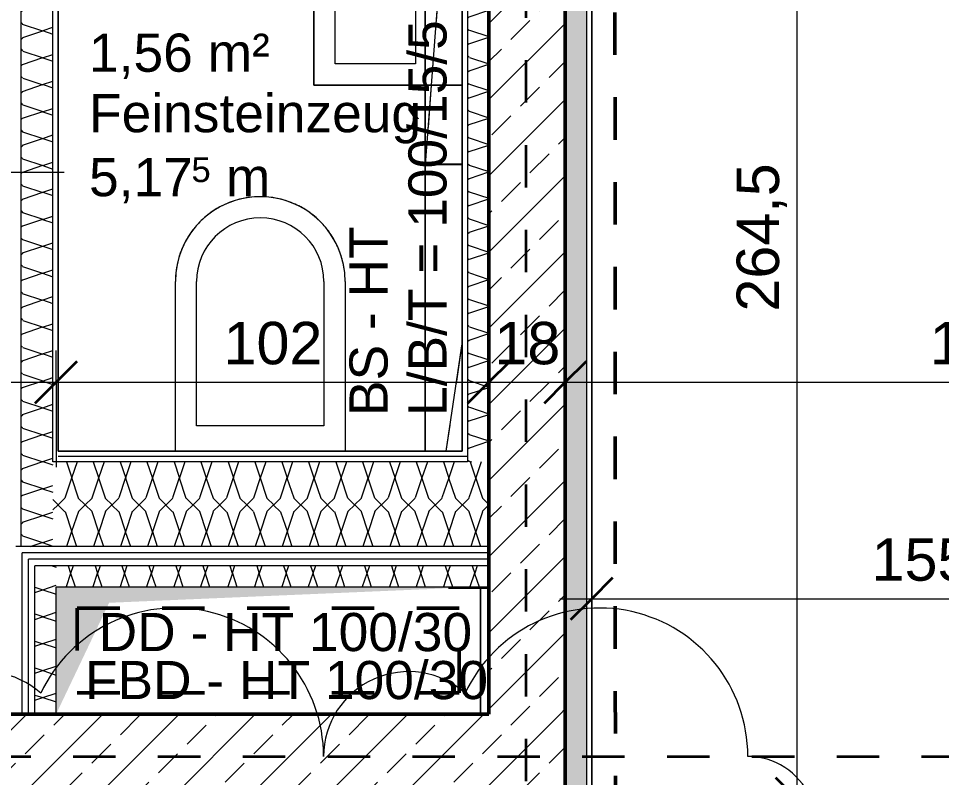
# Model space of a CAD drawing. Header units: metres. Extents: x -67.4 to -27.2, y 43.9 to 89.6.
# Drawn here: x -48.172 to -45.997, y 60.179 to 61.969 of the extents above; entities that cross this region are included whole.
import ezdxf

# ---------------------------------------------------------------- set-up
doc = ezdxf.new("R2010")
doc.units = ezdxf.units.M
doc.linetypes.add('Strich Punkt Mittel', pattern=[0.015875, 0.00635, -0.004763, 0, -0.004763])
doc.linetypes.add('Verdeckt', pattern=[0.003, 0.002, -0.001])
for name, color, linetype, lineweight in [('A-DETL-GENF_', 92, 'Continuous', 13), ('A-DETL-MBND', 5, 'Continuous', 5), ('A_2D', 7, 'Continuous', 13), ('A_Bemassung-50_', 4, 'Continuous', 9), ('A_Bemassung_', 4, 'Continuous', 9), ('A_Beschriftung_', 7, 'Continuous', 9), ('A_Bodenschlitz', 7, 'Continuous', 5), ('A_Bodenschlitz_Projektion', 8, 'Verdeckt', 5), ('A_Brandabschnitte', 30, 'Verdeckt', 50), ('A_Decken', 8, 'Continuous', 13), ('A_Durchbruch_', 7, 'Continuous', 5), ('A_Raeume_', 7, 'Continuous', 5), ('A_Raeume_Beschriftung_', 7, 'Continuous', 9), ('A_Raster_', 1, 'Continuous', 9), ('A_Sanitaer', 3, 'Continuous', 13), ('A_Waende', 7, 'Continuous', 13), ('G-ANNO-REVC_', 71, 'Continuous', 9)]:
    doc.layers.add(name, color=color, linetype=linetype, lineweight=lineweight)
doc.styles.add('Arial_2', font='arial.ttf', dxfattribs={"height": 0.09})
doc.styles.add('Arial_3', font='arial.ttf', dxfattribs={"height": 0.05849})
doc.styles.add('Arial_5', font='arial.ttf', dxfattribs={"height": 0.1})
doc.dimstyles.new('WGA-Bemaßung_2', dxfattribs={"dimscale": 0.3048, "dimtxt": 0.102026, "dimasz": 0.328084, "dimexe": 0.246063, "dimexo": 0.0625, "dimgap": 0.04101, "dimtad": 1, "dimdec": 1, "dimlfac": 100, "dimrnd": 0.5, "dimdsep": 46, "dimtxsty": 'Arial_5', "dimblk1": 'OBLIQUE', "dimblk2": 'OBLIQUE', "dimsah": 1, "dimcen": 0.09, "dimdle": 0.246063, "dimazin": 2, "dimtfac": 1, "dimtdec": 4, "dimtix": 1, "dimtmove": 2, "dimatfit": 3, "dimfxl": 0.656168, "dimfxlon": 1, "dimtvp": 1, "dimtolj": 1, "dimtzin": 0, "dimarcsym": 2})
doc.dimstyles.new('WGA-Bemaßung_4', dxfattribs={"dimscale": 0.3048, "dimtxt": 0.102026, "dimasz": 0.328084, "dimexe": 0.246063, "dimexo": 0.0625, "dimgap": 0.04101, "dimtad": 1, "dimdec": 1, "dimlfac": 100, "dimrnd": 0.5, "dimdsep": 46, "dimtxsty": 'Arial_5', "dimblk1": 'OBLIQUE', "dimblk2": 'OBLIQUE', "dimsah": 1, "dimcen": 0.09, "dimdle": 0.246063, "dimazin": 2, "dimtfac": 1, "dimtdec": 4, "dimtix": 1, "dimtmove": 0, "dimatfit": 3, "dimfxl": 0.656168, "dimfxlon": 1, "dimtvp": 1, "dimtolj": 1, "dimtzin": 0, "dimarcsym": 2})
pattern_1 = [(45, (0, 0), (-0.08980256, 0.08980256), []), (45, (0.0898, 0), (-0.08980256, 0.08980256), [0.0635, -0.03175])]

# ---------------------------------------------------------------- blocks, each defined once
blk = doc.blocks.new('Sani_WC-Wandbasierend - 400x600-V97-263_PP_02OG_BT2')
at = {"layer": 'A_Sanitaer', "lineweight": 5}
for p, q in [((-0.075, -0.5125), (-0.075, -0.1125)), ((-0.075, -0.1125), (0.325, -0.1125)), ((-0.075, -0.5125), (-0.075, -0.1125)), ((0.325, -0.1125), (0.325, -0.5125)), ((0.325, -0.1125), (0.325, -0.5125)), ((-0.025, -0.1725), (0.275, -0.1725)), ((-0.025, -0.5125), (-0.025, -0.1725)), ((0.275, -0.1725), (0.275, -0.5125))]:
    blk.add_line(p, q, dxfattribs=at)
for radius, start, end in [(0.2, 180, 0), (0.2, 180, 195.2197), (0.15, 180, 360), (0.2, 344.7803, 360), (0.2, 195.2197, 200.149), (0.2, 339.851, 344.7803), (0.2, 200.149, 210.5085), (0.2, 332.2044, 339.851), (0.2, 329.4915, 332.0709), (0.2, 210.5085, 216.2662), (0.2, 216.2662, 225.9281), (0.2, 314.0719, 323.7338), (0.2, 323.7338, 329.4915), (0.2, 225.9281, 231.8048), (0.2, 231.8048, 241.6661), (0.2, 298.3339, 308.1952), (0.2, 308.1952, 314.0719), (0.2, 241.6661, 247.1471), (0.2, 292.8529, 298.3339), (0.2, 247.1471, 258.666), (0.2, 258.666, 262.3967), (0.2, 262.3967, 277.6033), (0.2, 277.6033, 281.334), (0.2, 281.334, 292.8529)]:
    blk.add_arc((0.125, -0.5125), radius, start, end, dxfattribs=at)
blk = doc.blocks.new('Symbol_Schatten - Bodendurchbruch_Schatten-10009155-263_PP_02OG_BT2')
at = {"layer": 'A-DETL-MBND'}
for p, q in [((0.5, -0.1499), (0.5, 0.15)), ((0.5, 0.15), (0.5, -0.1499))]:
    blk.add_line(p, q, dxfattribs=at)
blk = doc.blocks.new('Symbol_Schatten - Bodendurchbruch_Schatten-V103-263_PP_02OG_BT2')
at = {"layer": 'A-DETL-GENF_'}
blk.add_hatch(color=256, dxfattribs=at).paths.add_polyline_path([(-0.4999, -0.1499), (-0.375, 0.1125), (0.4995, 0.15), (-0.5, 0.15), (-0.5, -0.1499)])
at = {"layer": 'A_2D'}
blk.add_line((0.5, 0.15), (0.5, -0.1499), dxfattribs=at)
at = {"layer": 'A_Durchbruch_'}
blk.add_line((0.5, -0.1499), (0.5, 0.15), dxfattribs=at)
blk = doc.blocks.new('Sani_Handwaschbecken_Wandbasiert_eckig - 450 x 350-V104-263_PP_02OG_BT2')
at = {"layer": 'A_Sanitaer', "lineweight": 5}
for p, q in [((0.3476, 0.3813), (-0.1024, 0.3813)), ((-0.1024, 0.3813), (-0.1024, 0.0313)), ((-0.1024, 0.0313), (-0.1024, 0.3813)), ((-0.1024, 0.3813), (0.3476, 0.3813)), ((0.3476, 0.0313), (0.3476, 0.3813)), ((0.3476, 0.3813), (0.3476, 0.0313)), ((-0.0524, 0.1413), (-0.0524, 0.3313)), ((-0.0524, 0.3313), (0.2976, 0.3313)), ((0.2976, 0.3313), (0.2976, 0.1413)), ((0.2976, 0.1413), (-0.0524, 0.1413))]:
    blk.add_line(p, q, dxfattribs=at)
blk.add_circle((0.1226, 0.2413), 0.03, dxfattribs=at)
blk = doc.blocks.new('Allg_BS - HKLS-10236643-263_PP_02OG_BT2')
at = {"layer": 'A_Bodenschlitz'}
for p, q in [((0.5006, 0.0478), (0.5006, 0.1433)), ((0.5006, 0.0478), (0.5006, 0.1433)), ((-0.4994, 0.0808), (-0.4994, -0.0065)), ((-0.4994, 0.0808), (-0.4994, -0.0065)), ((-0.0814, 0.0808), (0.1774, 0.042)), ((-0.0814, 0.0808), (0.1774, 0.042)), ((-0.4994, -0.0065), (0.1774, -0.0065)), ((-0.4994, -0.0065), (0.1774, -0.0065))]:
    blk.add_line(p, q, dxfattribs=at)
at = {"layer": 'A_Bodenschlitz_Projektion'}
for p, q in [((0.5006, 0.0478), (0.5006, 0.1433)), ((-0.4994, 0.0808), (-0.4994, -0.0065)), ((-0.0814, 0.0808), (0.1774, 0.042)), ((-0.4994, -0.0065), (0.1774, -0.0065))]:
    blk.add_line(p, q, dxfattribs=at)
blk = doc.blocks.new('Allg_BS - HKLS-10236647-263_PP_02OG_BT2')
at = {"layer": 'A_Bodenschlitz'}
for p, q in [((-1.0003, 0.1435), (-0.0574, 0.0728)), ((-0.1473, 0.1435), (-1.0003, 0.1435)), ((-1.0003, 0.1435), (-1.0003, -0.0065)), ((-1.0003, 0.1434), (-1.0003, 0.1282)), ((-0.9997, 0.1434), (-0.7985, 0.1284)), ((-0.0604, 0.0731), (-0.0574, 0.0728)), ((0.0426, 0.0654), (0.3647, 0.0412)), ((0.0426, 0.0654), (0.3647, 0.0412)), ((1.0015, -0.0065), (1.0015, 0.0808)), ((1.0015, -0.0065), (1.0015, 0.0808)), ((0.3647, 0.0412), (0.8147, 0.0075)), ((0.3647, 0.0412), (0.8147, 0.0075)), ((0.8147, 0.0075), (1.0015, -0.0065)), ((0.8147, 0.0075), (1.0015, -0.0065)), ((-1.0003, -0.0065), (0.3647, -0.0065)), ((-0.0603, -0.0065), (0.3647, -0.0065)), ((0.3647, -0.0065), (0.8147, -0.0065)), ((0.3647, -0.0065), (0.8147, -0.0065)), ((0.8147, -0.0065), (1.0015, -0.0065)), ((0.8147, -0.0065), (1.0015, -0.0065))]:
    blk.add_line(p, q, dxfattribs=at)
at = {"layer": 'A_Bodenschlitz_Projektion'}
for p, q in [((-1.0003, 0.1434), (-1.0003, 0.1282)), ((-0.9997, 0.1434), (-0.7985, 0.1284)), ((-0.0604, 0.0731), (-0.0574, 0.0728)), ((0.0426, 0.0654), (0.3647, 0.0412)), ((1.0015, -0.0065), (1.0015, 0.0808)), ((0.3647, 0.0412), (0.8147, 0.0075)), ((0.8147, 0.0075), (1.0015, -0.0065)), ((-0.0603, -0.0065), (0.3647, -0.0065)), ((0.3647, -0.0065), (0.8147, -0.0065)), ((0.8147, -0.0065), (1.0015, -0.0065))]:
    blk.add_line(p, q, dxfattribs=at)
blk = doc.blocks.new('DIMBLOCK458-263_PP_02OG_BT2')
at = {"layer": 'A_Bemassung-50_', "transparency": 16777216}
for p, q in [((-53.9886, 61.1112), (-53.9886, 61.3112)), ((-48.0836, 61.111), (-48.0836, 61.186)), ((-54.0636, 61.1112), (-48.0836, 61.111)), ((-53.9886, 61.1112), (-53.9886, 61.0362)), ((-48.0836, 61.111), (-48.0836, 60.911))]:
    blk.add_line(p, q, dxfattribs=at)
at = {"layer": 'A_Bemassung-50_', "lineweight": 35, "transparency": 16777216}
for p, q in [((-53.9886, 61.1112), (-53.9386, 61.1612)), ((-48.0836, 61.111), (-48.0336, 61.161)), ((-53.9886, 61.1112), (-54.0386, 61.0612)), ((-48.0836, 61.111), (-48.1336, 61.061))]:
    blk.add_line(p, q, dxfattribs=at)
at = {"layer": 'A_Bemassung-50_', "color": 0, "transparency": 16777216, "insert": (-51.2095, 61.2535), "char_height": 0.1, "width": 0.416266, "attachment_point": 1, "rotation": 359.9983, "line_spacing_factor": 0.941778, "style": 'Arial_5'}
blk.add_mtext('590,5', dxfattribs=at)
blk = doc.blocks.new('_Oblique')
at = {"color": 0, "linetype": 'ByBlock', "lineweight": -2}
blk.add_line((-0.5, -0.5), (0.5, 0.5), dxfattribs=at)
blk = doc.blocks.new('DIMBLOCK459-263_PP_02OG_BT2')
at = {"layer": 'A_Bemassung-50_', "transparency": 16777216}
for p, q in [((-47.0636, 61.111), (-47.0636, 61.311)), ((-48.0836, 61.111), (-48.0836, 61.186)), ((-48.0836, 61.111), (-47.0636, 61.111)), ((-48.0836, 61.111), (-48.0836, 60.911)), ((-47.0636, 61.111), (-47.0636, 61.036))]:
    blk.add_line(p, q, dxfattribs=at)
at = {"layer": 'A_Bemassung-50_', "lineweight": 35, "transparency": 16777216}
for p, q in [((-48.0836, 61.111), (-48.0336, 61.161)), ((-47.0636, 61.111), (-47.0136, 61.161)), ((-48.0836, 61.111), (-48.1336, 61.061)), ((-47.0636, 61.111), (-47.1136, 61.061))]:
    blk.add_line(p, q, dxfattribs=at)
at = {"layer": 'A_Bemassung-50_', "color": 0, "transparency": 16777216, "insert": (-47.689, 61.2534), "char_height": 0.1, "width": 0.276883, "attachment_point": 1, "rotation": 359.9983, "line_spacing_factor": 0.941778, "style": 'Arial_5'}
blk.add_mtext('102', dxfattribs=at)
blk = doc.blocks.new('DIMBLOCK460-263_PP_02OG_BT2')
at = {"layer": 'A_Bemassung-50_', "transparency": 16777216}
for p, q in [((-47.0636, 61.111), (-47.0636, 61.311)), ((-46.8836, 61.111), (-46.8836, 61.311)), ((-47.0636, 61.111), (-46.8836, 61.111)), ((-47.0636, 61.111), (-47.0636, 61.036)), ((-46.8836, 61.111), (-46.8836, 61.036))]:
    blk.add_line(p, q, dxfattribs=at)
at = {"layer": 'A_Bemassung-50_', "lineweight": 35, "transparency": 16777216}
for p, q in [((-47.0636, 61.111), (-47.0136, 61.161)), ((-46.8836, 61.111), (-46.8336, 61.161)), ((-47.0636, 61.111), (-47.1136, 61.061)), ((-46.8836, 61.111), (-46.9336, 61.061))]:
    blk.add_line(p, q, dxfattribs=at)
at = {"layer": 'A_Bemassung-50_', "color": 0, "transparency": 16777216, "insert": (-47.0505, 61.2533), "char_height": 0.1, "width": 0.184588, "attachment_point": 1, "rotation": 359.9983, "line_spacing_factor": 0.941778, "style": 'Arial_5'}
blk.add_mtext('18', dxfattribs=at)
blk = doc.blocks.new('DIMBLOCK461-263_PP_02OG_BT2')
at = {"layer": 'A_Bemassung-50_', "transparency": 16777216}
for p, q in [((-46.8836, 61.111), (-46.8836, 61.311)), ((-45.2086, 61.111), (-45.2086, 61.311)), ((-46.8836, 61.111), (-45.2086, 61.111)), ((-46.8836, 61.111), (-46.8836, 61.036)), ((-45.2086, 61.111), (-45.2086, 61.036))]:
    blk.add_line(p, q, dxfattribs=at)
at = {"layer": 'A_Bemassung-50_', "lineweight": 35, "transparency": 16777216}
for p, q in [((-46.8836, 61.111), (-46.8336, 61.161)), ((-45.2086, 61.111), (-45.1586, 61.161)), ((-46.8836, 61.111), (-46.9336, 61.061)), ((-45.2086, 61.111), (-45.2586, 61.061))]:
    blk.add_line(p, q, dxfattribs=at)
at = {"layer": 'A_Bemassung-50_', "color": 0, "transparency": 16777216, "insert": (-46.0243, 61.2533), "char_height": 0.1, "width": 0.416266, "attachment_point": 1, "rotation": 359.9983, "line_spacing_factor": 0.941778, "style": 'Arial_5'}
blk.add_mtext('167,5', dxfattribs=at)
blk = doc.blocks.new('DIMBLOCK487-263_PP_02OG_BT2')
at = {"layer": 'A_Bemassung-50_', "transparency": 16777216}
for p, q in [((-46.8211, 60.6007), (-46.8211, 60.8007)), ((-45.2711, 60.6007), (-45.2711, 60.8007)), ((-46.8961, 60.6007), (-45.2711, 60.6007)), ((-46.8211, 60.6007), (-46.8211, 60.5257)), ((-45.2711, 60.6007), (-45.2711, 60.5257))]:
    blk.add_line(p, q, dxfattribs=at)
at = {"layer": 'A_Bemassung-50_', "lineweight": 35, "transparency": 16777216}
for p, q in [((-46.8211, 60.6007), (-46.7711, 60.6507)), ((-45.2711, 60.6007), (-45.2211, 60.6507)), ((-46.8211, 60.6007), (-46.8711, 60.5507)), ((-45.2711, 60.6007), (-45.3211, 60.5507))]:
    blk.add_line(p, q, dxfattribs=at)
at = {"layer": 'A_Bemassung-50_', "color": 0, "transparency": 16777216, "insert": (-46.1615, 60.743), "char_height": 0.1, "width": 0.276883, "attachment_point": 1, "rotation": 359.9983, "line_spacing_factor": 0.941778, "style": 'Arial_5'}
blk.add_mtext('155', dxfattribs=at)
blk = doc.blocks.new('BS_Wand_Lollipop - links_unten-2026911-263_PP_02OG_BT2')
at = {"layer": 'A_Beschriftung_'}
for p, q in [((-0.00467, 0.001367), (-0.01347, 0.001367)), ((-0.003087, 0), (0.003, 0)), ((-0.00467, -0.001833), (-0.01347, -0.001833))]:
    blk.add_line(p, q, dxfattribs=at)
for centre, start, end in [((-0.01347, -0.000233), 90, 270), ((-0.00467, -0.000233), 270, 90)]:
    blk.add_arc(centre, 0.0016, start, end, dxfattribs=at)
blk = doc.blocks.new('DIMBLOCK507-263_PP_02OG_BT2')
at = {"layer": 'A_Bemassung-50_', "lineweight": 35, "transparency": 16777216}
for p, q in [((-46.3373, 62.7735), (-46.3873, 62.8235)), ((-46.3373, 62.7735), (-46.2873, 62.7235)), ((-46.3373, 60.1286), (-46.3873, 60.1786)), ((-46.3373, 60.1286), (-46.2873, 60.0786))]:
    blk.add_line(p, q, dxfattribs=at)
at = {"layer": 'A_Bemassung-50_', "transparency": 16777216}
for p, q in [((-46.3373, 62.7735), (-46.5373, 62.7735)), ((-46.3373, 62.7735), (-46.3373, 60.1286)), ((-46.3373, 62.7735), (-46.2623, 62.7735)), ((-46.3373, 60.1286), (-46.5373, 60.1286)), ((-46.3373, 60.1286), (-46.2623, 60.1286))]:
    blk.add_line(p, q, dxfattribs=at)
at = {"layer": 'A_Bemassung-50_', "color": 0, "transparency": 16777216, "insert": (-46.4796, 61.2776), "char_height": 0.1, "width": 0.416266, "attachment_point": 1, "rotation": 90, "line_spacing_factor": 0.941778, "style": 'Arial_5'}
blk.add_mtext('264,5', dxfattribs=at)
blk = doc.blocks.new('Family - ___-11884470-263_PP_02OG_BT2')
at = {"layer": 'G-ANNO-REVC_'}
for centre, radius, start, end in [((-21.3504, 74.1621), 0.2, 25.5497, 157.36), ((-20.9351, 73.9889), 0.35, 337.36, 132.1512), ((-20.4275, 73.7772), 0.2, 25.5497, 157.36), ((-20.0121, 73.6039), 0.35, 337.36, 132.1512), ((-19.7507, 73.3215), 0.16, 295.5497, 67.36)]:
    blk.add_arc(centre, radius, start, end, dxfattribs=at)

msp = doc.modelspace()

# ---------------------------------------------------------------- hatches: boundary and pattern name
at = {"layer": 'A_Waende', "lineweight": 5}
h = msp.add_hatch(dxfattribs=at)
h.set_pattern_fill('FP_44', color=250, angle=247.64, style=0, pattern_type=2)
h.set_pattern_definition([(134.998, (-46.82051, 67.881575), (-0.2539954, 0.1270123), [0.02245, -0.15715]), (134.998, (-46.93203, 67.92853), (-0.2539954, 0.1270123), [0.02245, -0.15715]), (134.998, (-46.82064, 67.944345), (-0.2539954, 0.1270123), [0.02245, -0.15715]), (134.998, (-46.93178, 67.99223), (-0.2539954, 0.1270123), [0.02245, -0.15715]), (161.563, (-46.83689, 67.896963), (-0.50799322, 0.12701842), [0.0502, -0.35141]), (161.563, (-46.88427, 67.91321), (-0.50799322, 0.12701842), [0.0502, -0.35141]), (161.563, (-46.83664, 67.960657), (-0.50799322, 0.12701842), [0.0502, -0.35141]), (161.563, (-46.88402, 67.976904), (-0.50799322, 0.12701842), [0.0502, -0.35141]), (224.998, (-46.93197, 67.89715), (0.2540043, 0.1269946), [0.02245, -0.15715]), (224.998, (-46.82064, 67.944345), (0.2540043, 0.1269946), [0.02245, -0.15715]), (224.998, (-46.93172, 67.96084), (0.2540043, 0.1269946), [0.02245, -0.15715]), (224.998, (-46.82132, 68.00842), (0.2540043, 0.1269946), [0.02245, -0.15715]), (198.433, (-46.88427, 67.91321), (0.50800209, 0.12698295), [0.0502, -0.35141]), (198.433, (-46.836574, 67.929272), (0.50800209, 0.12698295), [0.0502, -0.35141]), (198.433, (-46.88402, 67.976904), (0.50800209, 0.12698295), [0.0502, -0.35141]), (198.433, (-46.836705, 67.99204), (0.50800209, 0.12698295), [0.0502, -0.35141])])
h.paths.add_polyline_path([(-46.8336, 60.1286), (-46.8336, 60.1353), (-46.8335, 62.7735), (-46.8835, 62.7735), (-46.8836, 60.1286)])
h.paths.add_polyline_path([(-46.8335, 63.7935), (-46.8333, 72.2314), (-46.8833, 72.2314), (-46.8834, 63.7935)])
h.paths.add_polyline_path([(-46.8332, 73.2514), (-46.8332, 75.6465), (-46.8832, 75.6465), (-46.8832, 73.2514)])
h.paths.add_polyline_path([(-46.8832, 75.634), (-46.8832, 75.634), (-46.8332, 75.634)])
h = msp.add_hatch(dxfattribs=at)
h.set_pattern_fill('FP_4', color=250, style=0, pattern_type=2)
h.set_pattern_definition(pattern_1)
h.paths.add_polyline_path([(-46.8836, 60.3286), (-46.8836, 62.7735), (-47.0635, 62.7735), (-47.0634, 60.3286), (-46.9257, 60.3286)])
h.paths.add_polyline_path([(-46.8835, 63.7935), (-46.8835, 68.9038), (-47.0634, 68.9038), (-47.0634, 63.7935), (-46.9337, 63.7935)])
h = msp.add_hatch(dxfattribs=at)
h.set_pattern_fill('FP_119', color=250, angle=-112.36, style=0, pattern_type=2)
h.set_pattern_definition([(314.998, (-48.17874, 61.65404), (0.253995, -0.127012), [0.02245, -0.15715]), (314.998, (-48.0676, 61.60616), (0.253995, -0.127012), [0.02245, -0.15715]), (314.998, (-48.17899, 61.59035), (0.253995, -0.127012), [0.02245, -0.15715]), (314.998, (-48.06785, 61.54247), (0.2539954, -0.127012), [0.02245, -0.15715]), (341.563, (-48.162745, 61.63773), (0.5079932, -0.1270184), [0.0502, -0.35141]), (341.563, (-48.115363, 61.621484), (0.5079932, -0.1270184), [0.0502, -0.35141]), (341.563, (-48.162994, 61.574037), (0.5079932, -0.1270184), [0.0502, -0.35141]), (341.563, (-48.11523, 61.558715), (0.5079932, -0.1270184), [0.0502, -0.35141]), (44.998, (-48.06767, 61.63755), (-0.254004, -0.126995), [0.02245, -0.15715]), (44.998, (-48.17899, 61.59035), (-0.254004, -0.1269946), [0.02245, -0.15715]), (44.998, (-48.067915, 61.57385), (-0.254004, -0.1269946), [0.02245, -0.15715]), (44.998, (-48.17832, 61.526275), (-0.254004, -0.1269946), [0.02245, -0.15715]), (18.433, (-48.115363, 61.621484), (-0.5080021, -0.126983), [0.0502, -0.35141]), (18.433, (-48.16268, 61.606346), (-0.5080021, -0.126983), [0.0502, -0.35141]), (18.433, (-48.11523, 61.558715), (-0.5080021, -0.126983), [0.0502, -0.35141]), (18.433, (-48.16293, 61.542652), (-0.5080021, -0.126983), [0.0502, -0.35141])])
h.paths.add_polyline_path([(-48.0911, 60.7235), (-48.0911, 62.5961), (-48.1661, 62.596), (-48.1661, 60.7235)])
h.paths.add_polyline_path([(-48.0911, 60.7235), (-48.0911, 60.7235), (-48.1336, 60.7235)])
h = msp.add_hatch(dxfattribs=at)
h.set_pattern_fill('FP_159', color=250, angle=-112.36, style=0, pattern_type=2)
h.set_pattern_definition([(315, (-47.12601, 61.76597), (0.254, -0.127003), [0.02245, -0.15715]), (315, (-47.01487, 61.71809), (0.254, -0.127003), [0.02245, -0.15715]), (315, (-47.12626, 61.70228), (0.254, -0.127003), [0.02245, -0.15715]), (315, (-47.01474, 61.65532), (0.254, -0.1270034), [0.02245, -0.15715]), (341.565, (-47.11001, 61.74966), (0.5079977, -0.1270007), [0.0502, -0.35141]), (341.565, (-47.06225, 61.73434), (0.5079977, -0.1270007), [0.0502, -0.35141]), (341.565, (-47.10988, 61.68689), (0.5079977, -0.1270007), [0.0502, -0.35141]), (341.565, (-47.062498, 61.670645), (0.5079977, -0.1270007), [0.0502, -0.35141]), (45, (-47.01455, 61.7504), (-0.254, -0.127003), [0.02245, -0.15715]), (45, (-47.12626, 61.70228), (-0.254, -0.127003), [0.02245, -0.15715]), (45, (-47.0148, 61.68671), (-0.254, -0.1270034), [0.02245, -0.15715]), (45, (-47.12613, 61.63951), (-0.254, -0.1270034), [0.02245, -0.15715]), (18.435, (-47.06225, 61.73434), (-0.5079977, -0.1270007), [0.0502, -0.35141]), (18.435, (-47.109945, 61.718276), (-0.5079977, -0.1270007), [0.0502, -0.35141]), (18.435, (-47.062498, 61.670645), (-0.5079977, -0.1270007), [0.0502, -0.35141]), (18.435, (-47.110195, 61.654582), (-0.5079977, -0.1270007), [0.0502, -0.35141])])
h.paths.add_polyline_path([(-47.0636, 60.9235), (-47.0636, 60.9235), (-47.0636, 62.5961), (-47.1136, 62.5961), (-47.1136, 60.9235), (-47.0636, 60.9235)])
h = msp.add_hatch(dxfattribs=at)
h.set_pattern_fill('FP_124', color=250, angle=-112.36, style=0, pattern_type=2)
h.set_pattern_definition([(224.998, (-47.57131, 60.948945), (-0.127012, -0.253995), [0.02245, -0.15715]), (224.998, (-47.61826, 60.83742), (-0.127012, -0.253995), [0.02245, -0.15715]), (224.998, (-47.63408, 60.94881), (-0.127012, -0.253995), [0.02245, -0.15715]), (224.998, (-47.68196, 60.83767), (-0.127012, -0.253995), [0.02245, -0.15715]), (251.563, (-47.586694, 60.932567), (-0.1270184, -0.5079932), [0.0502, -0.35141]), (251.563, (-47.60294, 60.885185), (-0.1270184, -0.5079932), [0.0502, -0.35141]), (251.563, (-47.65039, 60.932817), (-0.1270184, -0.5079932), [0.0502, -0.35141]), (251.563, (-47.666635, 60.885435), (-0.1270184, -0.5079932), [0.0502, -0.35141]), (314.998, (-47.58688, 60.83749), (-0.126995, 0.254004), [0.02245, -0.15715]), (314.998, (-47.63408, 60.94881), (-0.126995, 0.254004), [0.02245, -0.15715]), (314.998, (-47.65057, 60.83774), (-0.126995, 0.254004), [0.02245, -0.15715]), (314.998, (-47.69815, 60.94814), (-0.126995, 0.254004), [0.02245, -0.15715]), (288.433, (-47.60294, 60.885185), (-0.126983, 0.508002), [0.0502, -0.35141]), (288.433, (-47.619004, 60.932882), (-0.126983, 0.508002), [0.0502, -0.35141]), (288.433, (-47.666635, 60.885435), (-0.126983, 0.508002), [0.0502, -0.35141]), (288.433, (-47.681773, 60.93275), (-0.126983, 0.508002), [0.0502, -0.35141])])
h.paths.add_polyline_path([(-47.0636, 60.7235), (-47.0636, 60.7235), (-47.0636, 60.9235)])
h.paths.add_polyline_path([(-47.0636, 60.7235), (-47.0636, 60.9235), (-48.0911, 60.9235), (-48.0911, 60.7235), (-47.2134, 60.7235)])
h = msp.add_hatch(dxfattribs=at)
h.set_pattern_fill('FP_120', color=250, angle=-112.36, style=0, pattern_type=2)
h.set_pattern_definition([(315, (-48.17878, 60.52626), (0.253995, -0.127012), [0.02245, -0.15715]), (315, (-48.06764, 60.47838), (0.253995, -0.127012), [0.02245, -0.15715]), (315, (-48.17903, 60.46257), (0.253995, -0.127012), [0.02245, -0.15715]), (314.998, (-48.06789, 60.41469), (0.253995, -0.127012), [0.02245, -0.15715]), (341.563, (-48.162783, 60.50995), (0.507993, -0.1270184), [0.0502, -0.35141]), (341.563, (-48.11502, 60.49463), (0.507993, -0.127018), [0.0502, -0.35141]), (341.563, (-48.162653, 60.44718), (0.507993, -0.1270184), [0.0502, -0.35141]), (341.563, (-48.11527, 60.430934), (0.507993, -0.1270184), [0.0502, -0.35141]), (45, (-48.06732, 60.51069), (-0.254004, -0.126995), [0.02245, -0.15715]), (45, (-48.17903, 60.46257), (-0.254004, -0.126995), [0.02245, -0.15715]), (45, (-48.06757, 60.447), (-0.254004, -0.126995), [0.02245, -0.15715]), (44.998, (-48.178355, 60.39849), (-0.254004, -0.126995), [0.02245, -0.15715]), (18.433, (-48.11502, 60.49463), (-0.508002, -0.126983), [0.0502, -0.35141]), (18.433, (-48.162718, 60.478565), (-0.508002, -0.126983), [0.0502, -0.35141]), (18.433, (-48.11527, 60.430934), (-0.508002, -0.126983), [0.0502, -0.35141]), (18.433, (-48.162968, 60.41487), (-0.508002, -0.126983), [0.0502, -0.35141])])
h.paths.add_polyline_path([(-48.0836, 60.3287), (-48.0836, 60.6785), (-48.1336, 60.6785), (-48.1336, 60.3287), (-48.1336, 60.3287)])
h = msp.add_hatch(dxfattribs=at)
h.set_pattern_fill('FP_121', color=250, angle=-112.36, style=0, pattern_type=2)
h.set_pattern_definition([(224.998, (-47.57313, 60.7237), (-0.127012, -0.253995), [0.02245, -0.15715]), (224.998, (-47.62101, 60.61256), (-0.127012, -0.253995), [0.02245, -0.15715]), (224.998, (-47.63721, 60.72303), (-0.127012, -0.253995), [0.02245, -0.15715]), (224.998, (-47.68471, 60.61281), (-0.127012, -0.253995), [0.02245, -0.15715]), (251.563, (-47.589444, 60.707706), (-0.1270184, -0.5079932), [0.0502, -0.35141]), (251.563, (-47.60569, 60.660324), (-0.1270184, -0.5079932), [0.0502, -0.35141]), (251.563, (-47.653138, 60.707956), (-0.1270184, -0.5079932), [0.0502, -0.35141]), (251.563, (-47.66846, 60.660194), (-0.1270184, -0.5079932), [0.0502, -0.35141]), (314.998, (-47.58963, 60.61263), (-0.126995, 0.254004), [0.02245, -0.15715]), (314.998, (-47.63721, 60.72303), (-0.126995, 0.254004), [0.02245, -0.15715]), (314.998, (-47.65332, 60.61288), (-0.126995, 0.254004), [0.02245, -0.15715]), (314.998, (-47.7009, 60.72328), (-0.126995, 0.254004), [0.02245, -0.15715]), (288.433, (-47.60569, 60.660324), (-0.126983, 0.508002), [0.0502, -0.35141]), (288.433, (-47.62083, 60.70764), (-0.126983, 0.508002), [0.0502, -0.35141]), (288.433, (-47.66846, 60.660194), (-0.126983, 0.508002), [0.0502, -0.35141]), (288.433, (-47.684522, 60.70789), (-0.126983, 0.508002), [0.0502, -0.35141])])
h.paths.add_polyline_path([(-47.0636, 60.6285), (-47.0636, 60.6785), (-48.0836, 60.6785), (-48.0836, 60.6285), (-47.0636, 60.6285)])
h = msp.add_hatch(dxfattribs=at)
h.set_pattern_fill('FP_4', color=250, style=0, pattern_type=2)
h.set_pattern_definition(pattern_1)
h.paths.add_polyline_path([(-46.8836, 60.1286), (-46.8836, 60.3286), (-54.1886, 60.3288), (-54.1885, 60.1288), (-47.0645, 60.1286)])

# ---------------------------------------------------------------- linework, layer by layer
at = {"layer": 'A_Brandabschnitte'}
for p, q in [((-46.7737, 75.5828), (-46.7639, 57.4461)), ((-48.0336, 60.5785), (-48.0336, 60.3785)), ((-47.1336, 60.5785), (-48.0336, 60.5785)), ((-47.1336, 60.3785), (-47.1336, 60.5785)), ((-48.0336, 60.3785), (-47.1336, 60.3785))]:
    msp.add_line(p, q, dxfattribs=at)
at = {"layer": 'A_Decken'}
for p, q in [((-47.2134, 60.9485), (-47.2134, 62.6865)), ((-47.2134, 61.6253), (-47.1261, 61.6253)), ((-47.0836, 60.3286), (-47.0836, 60.6285)), ((-47.0636, 60.6253), (-47.0836, 60.6253))]:
    msp.add_line(p, q, dxfattribs=at)
at = {"layer": 'A_Raeume_', "flags": 128}
for points in [[(-45.2707, 75.6339), (-46.8207, 75.634), (-46.8211, 60.1286), (-46.8836, 60.1286), (-46.8836, 60.127), (-46.8837, 58.7511), (-46.8212, 58.7511), (-46.8212, 58.6611), (-46.8212, 57.9086), (-46.8212, 57.4086), (-45.2712, 57.4086)], [(-47.1261, 62.5836), (-48.0786, 62.5836), (-48.0786, 60.9485), (-47.1261, 60.9485)]]:
    msp.add_lwpolyline(points, close=True, dxfattribs=at)
at = {"layer": 'A_Raster_', "linetype": 'Strich Punkt Mittel', "lineweight": 35}
for p, q in [((-46.9759, 85.8702), (-46.9771, 46.5269)), ((-56.2435, 60.2289), (-31.6743, 60.2282))]:
    msp.add_line(p, q, dxfattribs=at)
at = {"layer": 'A_Waende', "color": 10, "lineweight": 50}
for p, q in [((-46.8836, 60.3286), (-46.8835, 62.7735)), ((-47.0636, 62.5836), (-47.0636, 60.3286)), ((-47.0636, 60.9485), (-47.0636, 61.0761)), ((-47.0636, 60.3286), (-53.9886, 60.3288)), ((-46.8836, 60.3286), (-46.8836, 60.1286))]:
    msp.add_line(p, q, dxfattribs=at)
at = {"layer": 'A_Waende'}
for p, q in [((-46.8335, 62.7735), (-46.8336, 60.1286)), ((-46.8211, 60.1286), (-46.821, 62.7735)), ((-48.1661, 60.7235), (-48.1661, 62.5961)), ((-48.0911, 60.9235), (-48.0911, 62.5961)), ((-48.0786, 60.9485), (-48.0786, 62.5836)), ((-47.1261, 62.5836), (-47.1261, 60.9485)), ((-47.1136, 62.5961), (-47.1136, 60.9235)), ((-47.1261, 60.9485), (-48.0786, 60.9485)), ((-47.1136, 60.9235), (-48.0911, 60.9235)), ((-47.0636, 60.7235), (-48.1786, 60.7235)), ((-48.1336, 60.3287), (-48.1336, 60.6785)), ((-47.0636, 60.6785), (-48.1336, 60.6785))]:
    msp.add_line(p, q, dxfattribs=at)
at = {"layer": 'A_Waende', "color": 250, "lineweight": 5}
for p, q in [((-47.0636, 61.0761), (-47.0636, 62.5128)), ((-48.0836, 60.3287), (-48.0836, 60.6285)), ((-48.0836, 60.6285), (-47.0636, 60.6285))]:
    msp.add_line(p, q, dxfattribs=at)
at = {"layer": 'A_Waende', "lineweight": 18}
for p, q in [((-47.1136, 60.936), (-48.0786, 60.936)), ((-48.1636, 60.3287), (-48.1636, 60.7085)), ((-47.0636, 60.7085), (-48.1636, 60.7085)), ((-48.1486, 60.3287), (-48.1486, 60.6935)), ((-47.0636, 60.6935), (-48.1486, 60.6935))]:
    msp.add_line(p, q, dxfattribs=at)

# ---------------------------------------------------------------- block references
at = {"layer": 'A-DETL-MBND', "rotation": 359.9994497728573}
msp.add_blockref('Symbol_Schatten - Bodendurchbruch_Schatten-10009155-263_PP_02OG_BT2', (-47.5836, 60.4785), dxfattribs=at)
at = {"layer": 'A_2D'}
for name, p, rotation in [('Allg_BS - HKLS-10236647-263_PP_02OG_BT2', (-47.2069, 62.6262), 270.0017241215534), ('Allg_BS - HKLS-10236643-263_PP_02OG_BT2', (-47.2069, 61.1259), 270.0017241215534), ('Symbol_Schatten - Bodendurchbruch_Schatten-V103-263_PP_02OG_BT2', (-47.5836, 60.4785), 359.9994497728573)]:
    msp.add_blockref(name, p, dxfattribs=dict(at, rotation=rotation))
at = {"layer": 'A_Beschriftung_', "xscale": 49.99999999999998, "yscale": 49.99999999999998, "zscale": 49.99999999999998}
msp.add_blockref('BS_Wand_Lollipop - links_unten-2026911-263_PP_02OG_BT2', (-48.2144, 61.6065), dxfattribs=at)
at = {"layer": 'A_Sanitaer'}
for name, p, rotation in [('Sani_Handwaschbecken_Wandbasiert_eckig - 450 x 350-V104-263_PP_02OG_BT2', (-47.0949, 61.9139), 90.0000000000001), ('Sani_WC-Wandbasierend - 400x600-V97-263_PP_02OG_BT2', (-47.4774, 60.836), 179.998275878371)]:
    msp.add_blockref(name, p, dxfattribs=dict(at, rotation=rotation))
at = {"layer": 'G-ANNO-REVC_', "rotation": 22.64000000000043}
msp.add_blockref('Family - ___-11884470-263_PP_02OG_BT2', (0, 0), dxfattribs=at)

# ---------------------------------------------------------------- texts
at = {"layer": 'A_Beschriftung_', "char_height": 0.09, "attachment_point": 1, "rotation": 90, "style": 'Arial_2'}
for s, insert, width in [('L/B/T = 100/15/5', (-47.2533, 61.0315), 1.110337), ('BS - HT', (-47.3922, 61.0315), 0.529114)]:
    msp.add_mtext(s, dxfattribs=dict(at, insert=insert, width=width))
at = {"layer": 'A_Beschriftung_', "char_height": 0.09, "attachment_point": 1, "style": 'Arial_2'}
for s, insert, width in [('DD - HT 100/30', (-47.9834, 60.567), 1.046202), ('FBD - HT 100/30', (-48.0157, 60.4538), 1.130379)]:
    msp.add_mtext(s, dxfattribs=dict(at, insert=insert, width=width))
at = {"layer": 'A_Raeume_Beschriftung_', "attachment_point": 1}
for s, insert, char_height, width, style in [('1,56 m²', (-48.006, 61.933), 0.09, 0.505063, 'Arial_2'), ('Feinsteinzeug', (-48.006, 61.7905), 0.09, 0.909915, 'Arial_2'), ('5,17', (-48.006, 61.6396), 0.09, 0.292616, 'Arial_2'), ('5', (-47.7646, 61.6414), 0.0585, 0.056118, 'Arial_3'), (' m', (-47.7183, 61.6396), 0.09, 0.164346, 'Arial_2')]:
    msp.add_mtext(s, dxfattribs=dict(at, insert=insert, char_height=char_height, width=width, style=style))

# ---------------------------------------------------------------- dimensions: what is measured, and where the dimension line sits
at = {"layer": 'A_Bemassung_'}
for base, p1, p2, angle, override, picture, middle in [((-46.3373, 60.1286), (-46.5373, 62.7735), (-46.5373, 60.1286), 89.9983, {"dimpost": '<>', "dimfxl": 2.644902}, 'DIMBLOCK507-263_PP_02OG_BT2', (-46.4009, 61.4511)), ((-48.0836, 61.111), (-53.9886, 61.3112), (-48.0836, 60.911), 359.9983, {"dimpost": '<>', "dimfxl": 5.918528}, 'DIMBLOCK458-263_PP_02OG_BT2', (-51.0361, 61.1747)), ((-47.0636, 61.111), (-48.0836, 60.911), (-47.0636, 61.311), 359.9983, {"dimpost": '<>', "dimfxl": 1.095632}, 'DIMBLOCK459-263_PP_02OG_BT2', (-47.5736, 61.1746)), ((-46.8836, 61.111), (-47.0636, 61.311), (-46.8836, 61.311), 359.9983, {"dimpost": '<>', "dimfxl": 0.18}, 'DIMBLOCK460-263_PP_02OG_BT2', (-46.9736, 61.1746)), ((-45.2711, 60.6007), (-46.8211, 60.8007), (-45.2711, 60.8007), 359.9983, {"dimpost": '<>', "dimfxl": 1.55}, 'DIMBLOCK487-263_PP_02OG_BT2', (-46.0461, 60.6643))]:
    dim = msp.add_linear_dim(base=base, p1=p1, p2=p2, angle=angle, dimstyle='WGA-Bemaßung_4', override=override, dxfattribs=at)
    dim.commit()
    dim.dimension.update_dxf_attribs({"geometry": picture, "text_midpoint": middle})
dim = msp.add_linear_dim(base=(-45.2086, 61.111), p1=(-46.8836, 61.311), p2=(-45.2086, 61.311), angle=359.9983, dimstyle='WGA-Bemaßung_2', override={"dimpost": '<>', "dimfxl": 1.675}, dxfattribs=at)
dim.commit()
dim.dimension.update_dxf_attribs({"geometry": 'DIMBLOCK461-263_PP_02OG_BT2', "text_midpoint": (-45.8162, 61.1866), "dimtype": 160, "text_rotation": 359.9983})

doc.saveas('drawing.dxf')
